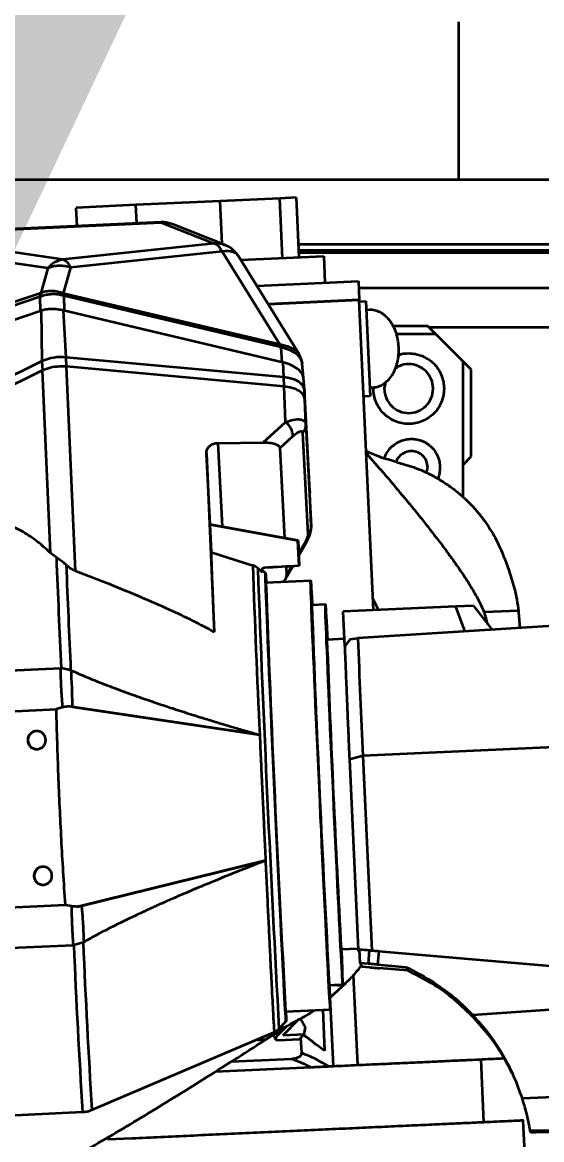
# Model space of a CAD drawing. Header units: millimetres. Extents: x 0 to 420, y 0 to 297.
# Drawn here: x 284.01 to 285.922, y 161.928 to 166.04 of the extents above; entities that cross this region are included whole.
import ezdxf

# ---------------------------------------------------------------- set-up
doc = ezdxf.new("R2010")
doc.units = ezdxf.units.MM
doc.layers.add('尺寸线层', color=150, linetype='Continuous')
doc.styles.add('SLDTEXTSTYLE2', font='TXT', dxfattribs={"width": 0.7})
doc.dimstyles.new('SLDDIMSTYLE0', dxfattribs={"dimtxt": 3.5, "dimasz": 3.302, "dimexe": 0, "dimexo": 0.0625, "dimgap": 0.875, "dimtad": 1, "dimdec": 1, "dimlfac": 100, "dimrnd": 1e-09, "dimzin": 12, "dimdsep": 46, "dimtxsty": 'SLDTEXTSTYLE2', "dimsah": 1, "dimcen": 0.09, "dimadec": 0, "dimazin": 3, "dimtfac": 1, "dimtdec": 3, "dimtofl": 0, "dimtmove": 0, "dimatfit": 3, "dimfxl": 0, "dimfrac": 2, "dimtolj": 1, "dimtzin": 12, "dimarcsym": 0})
doc.dimstyles.new('SLDDIMSTYLE2', dxfattribs={"dimtxt": 0.18, "dimasz": 3.302, "dimexe": 0, "dimexo": 0.0625, "dimgap": 0, "dimtad": 0, "dimtih": 1, "dimtoh": 1, "dimdec": 0, "dimrnd": 1e-09, "dimzin": 0, "dimdsep": 46, "dimtxsty": 'Standard', "dimsah": 1, "dimcen": 0.09, "dimadec": 0, "dimazin": 0, "dimtfac": 3.302, "dimtdec": 0, "dimtofl": 0, "dimtmove": 0, "dimatfit": 3, "dimfxl": 0, "dimfrac": 2, "dimtolj": 1, "dimtzin": 0, "dimarcsym": 0})

# ---------------------------------------------------------------- blocks, each defined once
blk = doc.blocks.new('_D_6')
at = {"layer": '尺寸线层'}
for p, q in [((91.2154, 164.9172), (91.2154, 234.1922)), ((321.3154, 165.1871), (321.3154, 234.1922)), ((321.3154, 233.1922), (91.2154, 233.1922))]:
    blk.add_line(p, q, dxfattribs=at)
for points in [[(91.2154, 233.1922), (94.5174, 232.6842), (94.5174, 233.7002)], [(321.3154, 233.1922), (318.0134, 233.7002), (318.0134, 232.6842)]]:
    blk.add_solid(points, dxfattribs=at)
at = {"layer": '尺寸线层', "insert": (205.1726, 237.704), "char_height": 3.5, "attachment_point": 1, "style": 'SLDTEXTSTYLE2'}
blk.add_mtext('23010', dxfattribs=at)
blk = doc.blocks.new('_D_7')
at = {"layer": '尺寸线层'}
for p, q in [((70.597, 160.4022), (70.597, 246.1922)), ((332.8156, 175.1167), (332.8156, 246.1922)), ((332.8156, 245.1922), (70.597, 245.1922))]:
    blk.add_line(p, q, dxfattribs=at)
for points in [[(70.597, 245.1922), (73.899, 244.6842), (73.899, 245.7002)], [(332.8156, 245.1922), (329.5136, 245.7002), (329.5136, 244.6842)]]:
    blk.add_solid(points, dxfattribs=at)
at = {"layer": '尺寸线层', "insert": (202.8758, 249.704), "char_height": 3.5, "attachment_point": 1, "style": 'SLDTEXTSTYLE2'}
blk.add_mtext('26221.85', dxfattribs=at)

msp = doc.modelspace()

# ---------------------------------------------------------------- linework, layer by layer
at = {"color": 7, "linetype": 'Continuous', "lineweight": 35}
for p, q in [((285.6154, 166.0422), (285.6154, 165.4622)), ((281.3154, 165.4622), (286.3154, 165.4622)), ((284.738, 165.3825), (284.4277, 165.3683)), ((284.9575, 165.3926), (284.738, 165.3825)), ((284.7453, 165.2246), (284.738, 165.3825)), ((285.0175, 165.3954), (284.9575, 165.3926)), ((284.9676, 165.1728), (284.9575, 165.3926)), ((285.0175, 165.3954), (285.0276, 165.1756)), ((284.4277, 165.3683), (284.2082, 165.3582)), ((284.2114, 165.2904), (284.2082, 165.3582)), ((284.4308, 165.3005), (284.4277, 165.3683)), ((284.5207, 165.3046), (283.6394, 165.2641)), ((283.6394, 165.263), (284.5207, 165.3035)), ((284.519, 165.3042), (284.5192, 165.3041)), ((284.5192, 165.3041), (284.5207, 165.3035)), ((284.5207, 165.3035), (284.7158, 165.226)), ((284.5621, 165.2973), (284.558, 165.2988)), ((284.7573, 165.2198), (284.5621, 165.2973)), ((284.1039, 165.1354), (283.5761, 165.213)), ((284.1588, 165.1672), (283.6363, 165.244)), ((284.7158, 165.226), (284.1588, 165.1672)), ((286.3154, 165.2222), (285.0255, 165.2222)), ((284.7455, 165.1964), (284.1884, 165.1376)), ((284.9573, 164.8541), (284.7455, 165.1964)), ((285.0284, 164.8192), (284.8055, 165.1795)), ((284.814, 165.1658), (285.1192, 165.1798)), ((285.0264, 165.2022), (286.3154, 165.2022)), ((286.3154, 165.1922), (285.0268, 165.1922)), ((285.1192, 165.1798), (285.1237, 165.0819)), ((284.1039, 165.1354), (284.0776, 165.0438)), ((284.1612, 165.0429), (284.1884, 165.1376)), ((284.873, 165.0704), (285.2468, 165.0876)), ((285.2468, 165.0876), (285.2499, 165.0186)), ((284.0772, 165.0437), (283.5724, 164.8738)), ((284.0776, 165.0438), (284.0772, 165.0437)), ((284.1612, 165.0429), (284.1645, 165.0417)), ((284.9573, 164.8541), (284.1645, 165.0417)), ((286.2654, 165.0622), (285.2479, 165.0622)), ((284.0737, 165.0297), (283.5689, 164.8599)), ((284.0737, 165.0297), (284.0744, 165.03)), ((284.0737, 165.0297), (284.0755, 164.9778)), ((284.1636, 165.0339), (284.1568, 165.0354)), ((284.9563, 164.8463), (284.1636, 165.0339)), ((284.1654, 164.979), (284.1636, 165.0339)), ((285.2499, 165.0186), (284.9146, 165.0032)), ((285.25, 165.0176), (284.9152, 165.0023)), ((285.249, 165.0176), (285.2499, 165.0186)), ((285.3024, 163.8769), (285.25, 165.0176)), ((285.2502, 165.0126), (285.2741, 165.0137)), ((285.2741, 165.0137), (285.2901, 164.6641)), ((284.0784, 164.9788), (283.5652, 164.8061)), ((284.0784, 164.9788), (284.0816, 164.7929)), ((284.1711, 164.8074), (284.1617, 164.9798)), ((284.9686, 164.7889), (284.1617, 164.9798)), ((285.2882, 164.9822), (285.2755, 164.9816)), ((285.5024, 164.9222), (285.3752, 164.9222)), ((285.5324, 164.8922), (285.5024, 164.9222)), ((286.3154, 164.9172), (285.5074, 164.9172)), ((285.5324, 164.8922), (285.3871, 164.8922)), ((285.6324, 164.7922), (285.5324, 164.8922)), ((284.9563, 164.8463), (284.9623, 164.8439)), ((284.9673, 164.8523), (284.9573, 164.8541)), ((284.9669, 164.7893), (284.9623, 164.8439)), ((284.1723, 164.7724), (284.1711, 164.8074)), ((284.9716, 164.7342), (284.1711, 164.8074)), ((285.0384, 164.7947), (285.0278, 164.8201)), ((285.0398, 164.7862), (285.0384, 164.7947)), ((284.0816, 164.7929), (283.5696, 164.5425)), ((284.0831, 164.7587), (283.5711, 164.5083)), ((284.0816, 164.7929), (284.084, 164.7582)), ((284.0831, 164.7587), (284.1123, 164.0881)), ((284.1726, 164.7731), (284.1466, 164.7737)), ((284.2054, 164.0208), (284.1726, 164.7731)), ((284.9731, 164.7), (284.1726, 164.7731)), ((284.9686, 164.7889), (284.9716, 164.7342)), ((285.0389, 164.791), (285.0397, 164.7864)), ((285.0397, 164.7864), (285.0399, 164.7848)), ((285.0444, 164.7322), (285.04, 164.7848)), ((285.6324, 164.4122), (285.6324, 164.7922)), ((285.6624, 164.7622), (285.6324, 164.7922)), ((285.6624, 164.4422), (285.6624, 164.7622)), ((284.9716, 164.7342), (284.9727, 164.7)), ((285.0482, 164.6888), (285.0444, 164.7335)), ((285.347, 164.7157), (285.3424, 164.6922)), ((284.9788, 164.569), (284.9731, 164.7)), ((285.0679, 164.3142), (285.0482, 164.6879)), ((285.0482, 164.6879), (285.0483, 164.6574)), ((285.2886, 164.6962), (285.3014, 164.6968)), ((285.0539, 164.5586), (285.0497, 164.6537)), ((285.0693, 164.28), (285.0497, 164.6537)), ((285.2901, 164.6641), (285.2663, 164.663)), ((284.8964, 164.4941), (284.9788, 164.569)), ((285.0539, 164.5586), (285.0735, 164.1849)), ((284.958, 164.4734), (285.0058, 164.5169)), ((285.0622, 164.1559), (285.0426, 164.5296)), ((284.7296, 164.4919), (284.8964, 164.4941)), ((284.7296, 164.4919), (284.7458, 164.1845)), ((284.958, 164.4734), (284.9753, 164.1424)), ((284.6873, 164.4534), (284.716, 163.7963)), ((284.701, 164.1927), (284.6873, 164.4534)), ((285.6324, 164.4122), (285.6624, 164.4422)), ((285.3883, 164.422), (285.4463, 164.4046)), ((285.4984, 164.3825), (285.5024, 164.4022)), ((285.6324, 164.2933), (285.6324, 164.4122)), ((285.0679, 164.3129), (285.0679, 164.3142)), ((285.0679, 164.3142), (285.0679, 164.3081)), ((285.0679, 164.3075), (285.0679, 164.3129)), ((285.0735, 164.1849), (285.0693, 164.28)), ((284.6999, 164.1926), (284.7009, 164.1927)), ((284.6999, 164.1926), (284.7047, 164.0897)), ((285.0241, 164.1333), (284.6999, 164.1926)), ((284.7009, 164.1927), (285.0249, 164.1334)), ((285.0735, 164.1849), (285.0721, 164.179)), ((285.0241, 164.1333), (285.0249, 164.1334)), ((285.0284, 164.0399), (285.0241, 164.1333)), ((285.0249, 164.1334), (285.0292, 164.0399)), ((285.0271, 164.0839), (285.052, 164.1277)), ((285.0274, 164.0779), (285.0568, 164.1297)), ((284.1349, 164.0701), (284.1123, 164.0881)), ((284.7047, 164.0897), (284.8579, 164.0417)), ((284.1709, 164.0436), (284.1787, 164.0369)), ((284.8941, 164.015), (284.8763, 164.0312)), ((284.9049, 164.0127), (284.8942, 164.0225)), ((284.9785, 163.9916), (285.0051, 164.0385)), ((284.9809, 164.0372), (284.9825, 164.0052)), ((284.9825, 164.0052), (285.0013, 164.0383)), ((285.0713, 163.9853), (284.9065, 163.9778)), ((284.9825, 164.0052), (284.9785, 163.9915)), ((285.1254, 163.8977), (285.0755, 163.8954)), ((285.6052, 163.8906), (285.1912, 163.8719)), ((285.3215, 163.8778), (285.3004, 163.9202)), ((285.6712, 163.8928), (285.6052, 163.8906)), ((285.6398, 163.797), (285.6052, 163.8906)), ((285.6712, 163.8928), (285.7398, 163.8044)), ((285.1968, 163.7438), (285.1912, 163.8719)), ((285.8365, 163.8747), (285.71, 163.8689)), ((285.8356, 163.8826), (285.8365, 163.8747)), ((285.8365, 163.8747), (285.8371, 163.8678)), ((285.8371, 163.8678), (285.8418, 163.8108)), ((286.0938, 163.8267), (285.2452, 163.7732)), ((285.1956, 163.7708), (285.1314, 163.7679)), ((285.2163, 163.7705), (285.1968, 163.7438)), ((285.2163, 163.7705), (285.2452, 163.7732)), ((283.5209, 163.6346), (284.1497, 163.6635)), ((284.1522, 163.6634), (284.1497, 163.6635)), ((284.1875, 163.6561), (284.1522, 163.6634)), ((284.1875, 163.6561), (284.1895, 163.6553)), ((284.1569, 163.5184), (284.1339, 163.5122)), ((284.8837, 163.4176), (284.1934, 163.5212)), ((284.1937, 163.5211), (284.1934, 163.5212)), ((284.1937, 163.5211), (284.8837, 163.4177)), ((283.5371, 163.4848), (284.1339, 163.5122)), ((286.1124, 163.3792), (285.2633, 163.3402)), ((285.2633, 163.3402), (285.214, 163.3274)), ((285.214, 163.3274), (285.2461, 162.6282)), ((285.2633, 163.3402), (285.2961, 162.6243)), ((284.905, 162.9551), (284.2273, 162.7888)), ((284.2273, 162.7888), (284.905, 162.9551)), ((283.5701, 162.7648), (284.167, 162.7922)), ((284.167, 162.7922), (284.1905, 162.7882)), ((284.21, 162.7846), (284.227, 162.7887)), ((284.2335, 162.6538), (284.2355, 162.6548)), ((284.1966, 162.643), (283.5678, 162.6142)), ((284.1966, 162.643), (284.199, 162.6434)), ((284.2335, 162.6538), (284.199, 162.6434)), ((285.1837, 162.6291), (285.2459, 162.6319)), ((285.2461, 162.6282), (285.2516, 162.6167)), ((285.2961, 162.6243), (285.2461, 162.6282)), ((285.2511, 162.6278), (285.2865, 162.625)), ((285.2534, 162.5774), (285.2511, 162.6278)), ((285.2865, 162.625), (285.2834, 162.5751)), ((285.2961, 162.6243), (285.322, 162.6221)), ((285.322, 162.6221), (285.3177, 162.5722)), ((285.322, 162.6221), (286.1282, 162.5524)), ((285.2534, 162.5774), (285.2594, 162.5651)), ((285.2834, 162.5751), (285.2534, 162.5774)), ((285.2281, 162.5329), (285.2433, 162.2014)), ((285.2594, 162.5651), (285.2896, 162.5623)), ((285.3177, 162.5722), (285.4226, 162.5632)), ((285.4289, 162.5501), (285.324, 162.5592)), ((285.4289, 162.5501), (285.4226, 162.5632)), ((285.1397, 162.4969), (285.1897, 162.4992)), ((285.1428, 162.4513), (285.202, 162.5055)), ((285.1551, 162.1973), (285.1434, 162.4518)), ((285.6674, 162.3875), (286.1167, 162.4188)), ((285.0281, 162.3707), (284.9702, 162.3125)), ((284.979, 162.3994), (285.1438, 162.407)), ((285.0333, 162.3735), (285.0527, 162.3408)), ((285.1157, 162.4057), (285.1226, 162.2543)), ((284.9164, 162.3028), (284.9811, 162.3443)), ((284.9836, 162.3458), (284.9496, 162.3115)), ((284.9546, 162.336), (284.9806, 162.3645)), ((284.9614, 162.3369), (284.9549, 162.3368)), ((284.9614, 162.3369), (284.9795, 162.3444)), ((285.0476, 162.316), (285.0527, 162.3408)), ((284.2658, 162.0376), (284.9375, 162.3237)), ((284.916, 162.3035), (284.9076, 162.2983)), ((284.9326, 162.3132), (284.9427, 162.2961)), ((284.9496, 162.3115), (284.9442, 162.3206)), ((285.0285, 162.2968), (284.9511, 162.2932)), ((284.9702, 162.3124), (285.0476, 162.316)), ((285.0476, 162.316), (285.0285, 162.2968)), ((285.0344, 162.3027), (285.037, 162.2471)), ((284.779, 162.2151), (285.0024, 162.2253)), ((285.7093, 161.9915), (285.6987, 162.2223)), ((285.0733, 162.1936), (284.7193, 162.1773)), ((285.1551, 162.1973), (285.1386, 162.1966)), ((286.409, 162.1049), (285.8496, 162.0792)), ((283.6498, 162.003), (284.2312, 162.0297)), ((285.8608, 161.8533), (285.8542, 161.9982)), ((285.8755, 161.9769), (285.8784, 161.9615)), ((285.8784, 161.9615), (285.8818, 161.9546)), ((284.4139, 161.932), (284.3236, 161.9279))]:
    msp.add_line(p, q, dxfattribs=at)
at = {"color": 7, "linetype": 'Continuous', "lineweight": 35, "flags": 128}
for points in [[(285.0482, 164.6879), (285.0465, 164.6963), (285.0421, 164.7042), (285.0352, 164.7116), (285.026, 164.7183), (285.0147, 164.724), (285.0016, 164.7287), (284.9871, 164.7321), (284.9716, 164.7342)], [(284.8942, 164.0225), (284.8942, 164.0225), (284.8941, 164.022), (284.8941, 164.0206), (284.8941, 164.0182), (284.8941, 164.015)], [(284.9395, 163.1885), (284.9371, 163.2424), (284.9346, 163.296), (284.9322, 163.3492), (284.9298, 163.4018), (284.9275, 163.4534), (284.9253, 163.5039), (284.9231, 163.553), (284.921, 163.6005), (284.919, 163.6463), (284.9171, 163.6902), (284.9154, 163.7319), (284.9137, 163.7713), (284.9122, 163.8081), (284.9108, 163.8423), (284.9095, 163.8738), (284.9084, 163.9023), (284.9074, 163.9277), (284.9065, 163.9499), (284.9059, 163.969), (284.9053, 163.9846), (284.905, 163.9969), (284.9048, 164.0057), (284.9048, 164.011), (284.9049, 164.0127), (284.9052, 164.011), (284.9056, 164.0057), (284.9062, 163.9969), (284.907, 163.9847), (284.9074, 163.9778)], [(285.1438, 162.407), (285.1436, 162.4088), (285.1431, 162.414), (285.1425, 162.4228), (285.1417, 162.435), (285.1408, 162.4506), (285.1398, 162.4696), (285.1385, 162.4918), (285.1372, 162.5171), (285.1357, 162.5455), (285.1341, 162.5768), (285.1324, 162.6108), (285.1306, 162.6475), (285.1286, 162.6866), (285.1266, 162.7279), (285.1245, 162.7714), (285.1223, 162.8168), (285.12, 162.8639), (285.1177, 162.9124), (285.1154, 162.9622), (285.113, 163.0131), (285.1106, 163.0648), (285.1081, 163.117), (285.1057, 163.1697), (285.1033, 163.2224), (285.1009, 163.275), (285.0985, 163.3273), (285.0962, 163.379), (285.0939, 163.4299), (285.0917, 163.4797), (285.0895, 163.5282), (285.0874, 163.5753), (285.0855, 163.6207), (285.0836, 163.6642), (285.0818, 163.7056), (285.0802, 163.7447), (285.0786, 163.7814), (285.0772, 163.8154), (285.0759, 163.8467), (285.0748, 163.8751), (285.0738, 163.9005), (285.073, 163.9227), (285.0723, 163.9416), (285.0718, 163.9573), (285.0714, 163.9695), (285.0712, 163.9783), (285.0712, 163.9836), (285.0713, 163.9853), (285.0716, 163.9836), (285.0721, 163.9783), (285.0727, 163.9696), (285.0734, 163.9573), (285.0743, 163.9417), (285.0754, 163.9228), (285.0766, 163.9006), (285.0769, 163.8955)], [(285.1897, 162.4992), (285.1894, 162.501), (285.1889, 162.5063), (285.1883, 162.5152), (285.1876, 162.5275), (285.1867, 162.5433), (285.1856, 162.5624), (285.1844, 162.5847), (285.1831, 162.6102), (285.1816, 162.6386), (285.18, 162.6699), (285.1783, 162.7039), (285.1765, 162.7405), (285.1746, 162.7793), (285.1726, 162.8203), (285.1705, 162.8632), (285.1684, 162.9079), (285.1662, 162.954), (285.164, 163.0014), (285.1617, 163.0497), (285.1594, 163.0988), (285.1571, 163.1485), (285.1548, 163.1984), (285.1525, 163.2482), (285.1502, 163.2979), (285.148, 163.347), (285.1458, 163.3954), (285.1437, 163.4427), (285.1417, 163.4888), (285.1397, 163.5335), (285.1379, 163.5764), (285.1361, 163.6174), (285.1344, 163.6563), (285.1329, 163.6928), (285.1315, 163.7269), (285.1302, 163.7582), (285.129, 163.7867), (285.128, 163.8121), (285.1272, 163.8345), (285.1265, 163.8536), (285.1259, 163.8694), (285.1256, 163.8817), (285.1253, 163.8906), (285.1253, 163.8959), (285.1254, 163.8977), (285.1257, 163.896), (285.1261, 163.8906), (285.1267, 163.8818), (285.1275, 163.8694), (285.1284, 163.8537), (285.1294, 163.8346), (285.1306, 163.8123), (285.132, 163.7868), (285.133, 163.7679)], [(284.9799, 162.3995), (284.9802, 162.3926), (284.9805, 162.3803), (284.9807, 162.3715), (284.9807, 162.3663), (284.9806, 162.3645), (284.9803, 162.3662), (284.9799, 162.3715), (284.9793, 162.3803), (284.9785, 162.3925), (284.9776, 162.4082), (284.9765, 162.4272), (284.9753, 162.4494), (284.9739, 162.4748), (284.9724, 162.5033), (284.9708, 162.5347), (284.9691, 162.5689), (284.9672, 162.6058), (284.9653, 162.6451), (284.9632, 162.6868), (284.9611, 162.7306), (284.9589, 162.7764), (284.9566, 162.824), (284.9543, 162.8731), (284.9519, 162.9236), (284.9494, 162.9752), (284.947, 163.0277), (284.9445, 163.0809), (284.942, 163.1346), (284.9395, 163.1885)]]:
    msp.add_lwpolyline(points, dxfattribs=at)
at = {"color": 7, "linetype": 'Continuous', "lineweight": 35}
for centre, radius, start, end in [((284.5281, 165.2112), 0.0926, 71.1648, 94.6045), ((284.119, 165.0259), 0.0454, 156.9325, 175.1216), ((284.1192, 165.0271), 0.0448, 158.1648, 176.2746), ((284.3523, 164.9285), 0.2227, 149.0836, 151.3225), ((283.9911, 165.0595), 0.1744, 351.5645, 354.1626), ((284.7839, 164.8718), 0.1744, 351.5645, 354.1626), ((285.2377, 164.6828), 0.3191, 147.9136, 149.6804), ((284.1532, 164.6333), 0.175, 84.1297, 114.1688), ((285.0161, 164.7899), 0.0228, 2.6724, 36.4337), ((284.9378, 164.5147), 0.0681, 1.8857, 52.951), ((285.0142, 164.5574), 0.0397, 315.6364, 1.709), ((285.0338, 164.1837), 0.0397, 315.6364, 1.709), ((285.0527, 164.1328), 0.00509, 261.31, 323.4234), ((405.3243, 169.0235), 121.2906, 182.340579, 182.532878), ((411.5338, 169.2868), 127.4707, 182.357393, 182.53172), ((335.683, 165.8353), 50.8567, 182.02104, 182.72472), ((378.1819, 167.4938), 93.3698, 182.125277, 183.166665), ((364.9702, 166.8653), 80.1158, 182.06553, 183.195504), ((356.966, 166.4976), 71.9376, 182.072983, 183.188052), ((343.6708, 165.8868), 58.5778, 182.072983, 183.188052), ((346.5004, 166.1205), 61.3003, 182.194429, 182.59956), ((284.0632, 163.3985), 0.0332, 92.6308, 272.6302), ((284.0862, 162.899), 0.0332, 92.6308, 272.6302), ((313.6089, 163.8752), 29.4356, 182.39849, 183.59455), ((313.8072, 163.892), 29.5996, 182.39746, 183.59186), ((281.1933, 162.4296), 3.997, 0.9975, 2.8612), ((282.6685, 162.3778), 2.4755, 0.6761, 2.7595)]:
    msp.add_arc(centre, radius, start, end, dxfattribs=at)
for centre, major_axis, ratio, start_param, end_param in [((286.2094, 163.2468), (9.7349, 0.4473), 0.087459, 1.688396, 1.701654), ((286.2094, 163.2468), (9.7282, 0.4469), 0.087519, 1.688396, 1.701654), ((285.1273, 163.7658), (0.5994, 0.0275), 0.610353, 0.090975, 0.209613)]:
    msp.add_ellipse(centre, major_axis=major_axis, ratio=ratio, start_param=start_param, end_param=end_param, dxfattribs=at)
for points, knots in [([(284.5488, 165.301), (284.5458, 165.3019), (284.5359, 165.3048), (284.5259, 165.3046), (284.519, 165.3045)], [0, 0, 0, 0, 0.306609, 1, 1, 1, 1]), ([(284.7575, 165.2185), (284.7535, 165.2204), (284.7406, 165.2267), (284.726, 165.2263), (284.7158, 165.226)], [0, 0, 0, 0, 0.303824, 1, 1, 1, 1]), ([(284.8052, 165.1793), (284.8032, 165.1826), (284.798, 165.1909), (284.7869, 165.2021), (284.7731, 165.2126), (284.7628, 165.2173), (284.7579, 165.2194)], [0, 0, 0, 0, 0.182173, 0.463941, 0.74571, 1, 1, 1, 1]), ([(284.8049, 165.1792), (284.8046, 165.1801), (284.8024, 165.1864), (284.7907, 165.1934), (284.771, 165.1992), (284.754, 165.1973), (284.7455, 165.1964)], [0, 0, 0, 0, 0.051664, 0.367776, 0.683888, 1, 1, 1, 1]), ([(284.1612, 165.0429), (284.154, 165.0453), (284.1396, 165.05), (284.1174, 165.0517), (284.096, 165.05), (284.0837, 165.0459), (284.0776, 165.0438)], [0, 0, 0, 0, 0.24943, 0.499622, 0.749242, 1, 1, 1, 1]), ([(284.1568, 165.0354), (284.1503, 165.0368), (284.1357, 165.0398), (284.114, 165.0397), (284.0925, 165.0366), (284.0806, 165.0323), (284.0744, 165.03)], [0, 0, 0, 0, 0.226555, 0.49968, 0.737918, 1, 1, 1, 1]), ([(284.1617, 164.9798), (284.1545, 164.9813), (284.1397, 164.9842), (284.1168, 164.9853), (284.0956, 164.9837), (284.0839, 164.9804), (284.0784, 164.9788)], [0, 0, 0, 0, 0.246726, 0.500744, 0.770405, 1, 1, 1, 1]), ([(285.0389, 164.791), (285.0365, 164.7971), (285.0316, 164.8093), (285.014, 164.824), (284.9906, 164.8353), (284.9717, 164.8411), (284.9623, 164.8439)], [0, 0, 0, 0, 0.2507277, 0.500168, 0.7501225, 1, 1, 1, 1]), ([(285.0281, 164.819), (285.0278, 164.8196), (285.0253, 164.8261), (285.0136, 164.8352), (284.9937, 164.8453), (284.9761, 164.85), (284.9673, 164.8523)], [0, 0, 0, 0, 0.03635, 0.356978, 0.678561, 1, 1, 1, 1]), ([(285.395, 164.8161), (285.399, 164.8175), (285.411, 164.8215), (285.4238, 164.822), (285.4324, 164.8222)], [0, 0, 0, 0, 0.329, 1, 1, 1, 1]), ([(285.0445, 164.7326), (285.0432, 164.7381), (285.0406, 164.7493), (285.0237, 164.7659), (284.999, 164.7801), (284.9786, 164.786), (284.9686, 164.7889)], [0, 0, 0, 0, 0.241701, 0.497851, 0.755267, 1, 1, 1, 1]), ([(285.5224, 164.6922), (285.521, 164.704), (285.5183, 164.7276), (285.4975, 164.7575), (285.4677, 164.7777), (285.4326, 164.7842), (285.402, 164.7798), (285.3876, 164.7689), (285.3827, 164.7652)], [0, 0, 0, 0, 0.181159, 0.362319, 0.543478, 0.724637, 0.905797, 1, 1, 1, 1]), ([(285.4324, 164.5622), (285.4239, 164.5627), (285.4068, 164.5637), (285.3823, 164.5714), (285.3597, 164.5834), (285.3398, 164.5997), (285.3236, 164.6195), (285.3114, 164.6422), (285.3043, 164.6667), (285.3015, 164.6854), (285.3027, 164.6955), (285.3028, 164.6971)], [0, 0, 0, 0, 0.122101, 0.244203, 0.366304, 0.488405, 0.610507, 0.732608, 0.854709, 0.976811, 1, 1, 1, 1]), ([(284.9788, 164.569), (284.9886, 164.5724), (285.0084, 164.5792), (285.0328, 164.5803), (285.05, 164.5739), (285.0526, 164.5635), (285.0539, 164.5586)], [0, 0, 0, 0, 0.257805, 0.519702, 0.769963, 1, 1, 1, 1]), ([(285.0058, 164.5169), (285.0106, 164.521), (285.0198, 164.5289), (285.0318, 164.5356), (285.039, 164.5362), (285.042, 164.5334), (285.0424, 164.5309), (285.0426, 164.5296)], [0, 0, 0, 0, 0.285901, 0.558788, 0.796457, 0.899803, 1, 1, 1, 1]), ([(285.3433, 164.4355), (285.3439, 164.4378), (285.3464, 164.4468), (285.3547, 164.4609), (285.3676, 164.477), (285.3837, 164.4901), (285.4019, 164.4998), (285.4217, 164.5061), (285.4355, 164.5068), (285.4424, 164.5072)], [0, 0, 0, 0, 0.055363, 0.212803, 0.370242, 0.527682, 0.685121, 0.842561, 1, 1, 1, 1]), ([(285.4424, 164.5072), (285.4492, 164.5068), (285.463, 164.5061), (285.4828, 164.4998), (285.5011, 164.4901), (285.5171, 164.477), (285.5302, 164.461), (285.54, 164.4427), (285.546, 164.4229), (285.5481, 164.4022), (285.5458, 164.3817), (285.5425, 164.3678), (285.539, 164.3614), (285.5389, 164.3611)], [0, 0, 0, 0, 0.099473, 0.198945, 0.298418, 0.39789, 0.497363, 0.596835, 0.696308, 0.79578, 0.895253, 0.994726, 1, 1, 1, 1]), ([(284.6873, 164.4534), (284.6877, 164.4584), (284.6885, 164.4686), (284.698, 164.4814), (284.7122, 164.4901), (284.7239, 164.4913), (284.7296, 164.4919)], [0, 0, 0, 0, 0.238023, 0.494658, 0.754556, 1, 1, 1, 1]), ([(284.8964, 164.4941), (284.9043, 164.4939), (284.9201, 164.4936), (284.9401, 164.4894), (284.9521, 164.4835), (284.9571, 164.4778), (284.9577, 164.4748), (284.958, 164.4734)], [0, 0, 0, 0, 0.281086, 0.558472, 0.801043, 0.904342, 1, 1, 1, 1]), ([(285.3883, 164.422), (285.3671, 164.4277), (285.3284, 164.438), (285.292, 164.4545), (285.2755, 164.462)], [0, 0, 0, 0, 0.546586, 1, 1, 1, 1]), ([(285.2759, 164.4538), (285.2969, 164.4302), (285.3426, 164.3788), (285.41, 164.2987), (285.4786, 164.215), (285.5348, 164.1433), (285.579, 164.0842), (285.6131, 164.0365), (285.6443, 163.9902), (285.6713, 163.9465), (285.6941, 163.9056), (285.7047, 163.8811), (285.71, 163.8689)], [0, 0, 0, 0, 0.109932, 0.23994, 0.37397, 0.507962, 0.589804, 0.671637, 0.755364, 0.839074, 0.919171, 1, 1, 1, 1]), ([(285.5024, 164.4022), (285.5015, 164.4101), (285.4997, 164.4258), (285.4858, 164.4458), (285.4659, 164.4591), (285.4424, 164.4638), (285.4187, 164.4592), (285.3994, 164.4456), (285.3881, 164.432), (285.3866, 164.4234), (285.3864, 164.4226)], [0, 0, 0, 0, 0.140544, 0.281087, 0.421631, 0.562175, 0.702718, 0.843262, 0.983806, 1, 1, 1, 1]), ([(285.4463, 164.4046), (285.4597, 164.3995), (285.4866, 164.3891), (285.5254, 164.3697), (285.5628, 164.3475), (285.598, 164.3227), (285.6304, 164.2958), (285.6604, 164.2671), (285.6879, 164.2365), (285.7196, 164.1955), (285.7526, 164.1432), (285.7702, 164.1023), (285.7792, 164.0817)], [0, 0, 0, 0, 0.083704, 0.167406, 0.253529, 0.339651, 0.42337, 0.507089, 0.593267, 0.679448, 0.837971, 1, 1, 1, 1]), ([(284.1123, 164.0881), (284.097, 164.1022), (284.0658, 164.1309), (284.0123, 164.166), (283.9529, 164.1961), (283.8927, 164.2182), (283.8325, 164.2341), (283.7741, 164.2448), (283.7128, 164.2515), (283.65, 164.2544), (283.607, 164.253), (283.5856, 164.2523)], [0, 0, 0, 0, 0.110677, 0.226684, 0.345972, 0.471688, 0.572645, 0.678268, 0.784707, 0.892702, 1, 1, 1, 1]), ([(285.0568, 164.1297), (285.0617, 164.1388), (285.0703, 164.1552), (285.0724, 164.1725), (285.0733, 164.1801)], [0, 0, 0, 0, 0.558333, 1, 1, 1, 1]), ([(285.052, 164.1277), (285.0549, 164.1334), (285.0592, 164.1416), (285.062, 164.1509), (285.0621, 164.1543), (285.0622, 164.1559)], [0, 0, 0, 0, 0.5276834, 0.7698553, 1, 1, 1, 1]), ([(285.7792, 164.0817), (285.7862, 164.0633), (285.8001, 164.0267), (285.8164, 163.975), (285.8291, 163.9262), (285.8334, 163.8971), (285.8356, 163.8826)], [0, 0, 0, 0, 0.245718, 0.491412, 0.745717, 1, 1, 1, 1]), ([(284.2054, 164.0208), (284.2009, 164.0229), (284.1911, 164.0273), (284.1831, 164.0335), (284.1787, 164.0369)], [0, 0, 0, 0, 0.453972, 1, 1, 1, 1]), ([(284.716, 163.7963), (284.6908, 163.8099), (284.6367, 163.839), (284.5473, 163.8808), (284.4451, 163.9254), (284.3297, 163.9727), (284.2482, 164.0043), (284.2054, 164.0208)], [0, 0, 0, 0, 0.153834, 0.330293, 0.529919, 0.753073, 1, 1, 1, 1]), ([(284.8763, 164.0312), (284.8718, 164.0346), (284.8661, 164.0389), (284.8594, 164.0412), (284.8579, 164.0417)], [0, 0, 0, 0, 0.776671, 1, 1, 1, 1]), ([(284.8941, 164.015), (284.8934, 164.0158), (284.8919, 164.0175), (284.8908, 164.0207), (284.8908, 164.0242), (284.892, 164.0274), (284.8941, 164.0302), (284.8971, 164.0321), (284.8993, 164.0324), (284.9004, 164.0326)], [0, 0, 0, 0, 0.141382, 0.28272, 0.4252, 0.56941, 0.71479, 0.860264, 1, 1, 1, 1]), ([(284.9012, 164.0326), (284.9001, 164.0324), (284.8979, 164.0321), (284.895, 164.0302), (284.8929, 164.0275), (284.8918, 164.0249), (284.8919, 164.0234), (284.8919, 164.0231)], [0, 0, 0, 0, 0.23058, 0.461078, 0.693547, 0.927722, 1, 1, 1, 1]), ([(284.8942, 164.0225), (284.8934, 164.0233), (284.8925, 164.0241), (284.8923, 164.0233), (284.8923, 164.0233)], [0, 0, 0, 0, 0.995712, 1, 1, 1, 1]), ([(284.9785, 163.9915), (284.9767, 163.9886), (284.9746, 163.9849), (284.9713, 163.9814), (284.9706, 163.9807)], [0, 0, 0, 0, 0.80106, 1, 1, 1, 1]), ([(284.1497, 163.6635), (284.1499, 163.6558), (284.1502, 163.6405), (284.1509, 163.619), (284.1517, 163.5986), (284.1528, 163.5776), (284.1541, 163.5564), (284.156, 163.5357), (284.1566, 163.5241), (284.1569, 163.5184)], [0, 0, 0, 0, 0.125082, 0.250213, 0.376984, 0.500216, 0.665783, 0.833825, 1, 1, 1, 1]), ([(284.1937, 163.5211), (284.1937, 163.5227), (284.1938, 163.5254), (284.1939, 163.5306), (284.1939, 163.5386), (284.1938, 163.554), (284.1932, 163.5792), (284.1919, 163.6139), (284.1903, 163.6415), (284.1895, 163.6553)], [0, 0, 0, 0, 0.049121, 0.087699, 0.156639, 0.279981, 0.499793, 0.749934, 1, 1, 1, 1]), ([(284.1895, 163.6553), (284.21, 163.6463), (284.2516, 163.6278), (284.3153, 163.6026), (284.3806, 163.578), (284.4453, 163.555), (284.506, 163.5342), (284.5668, 163.514), (284.625, 163.4953), (284.6817, 163.4775), (284.7342, 163.4615), (284.7854, 163.4462), (284.8358, 163.4314), (284.8682, 163.4221), (284.8837, 163.4177)], [0, 0, 0, 0, 0.090071, 0.183259, 0.277545, 0.373384, 0.462782, 0.539498, 0.635229, 0.713279, 0.783365, 0.861025, 0.933231, 1, 1, 1, 1]), ([(284.1934, 163.5212), (284.1875, 163.5216), (284.1752, 163.5226), (284.1632, 163.5198), (284.1569, 163.5184)], [0, 0, 0, 0, 0.479891, 1, 1, 1, 1]), ([(284.1339, 163.5122), (284.135, 163.4711), (284.1372, 163.3907), (284.1413, 163.2707), (284.1463, 163.152), (284.1522, 163.0334), (284.1591, 162.9135), (284.1643, 162.8332), (284.167, 162.7922)], [0, 0, 0, 0, 0.17105, 0.334697, 0.500009, 0.665308, 0.828953, 1, 1, 1, 1]), ([(284.8837, 163.4177), (284.8852, 163.3852), (284.8876, 163.3311), (284.8911, 163.2534), (284.8947, 163.1754), (284.8978, 163.1083), (284.9014, 163.031), (284.9035, 162.9876), (284.905, 162.9551)], [0, 0, 0, 0, 0.213776, 0.356469, 0.500025, 0.713801, 0.786178, 1, 1, 1, 1]), ([(284.905, 162.9551), (284.8937, 162.9507), (284.8703, 162.9416), (284.8341, 162.9274), (284.7956, 162.912), (284.757, 162.8965), (284.7235, 162.8828), (284.6946, 162.8708), (284.6667, 162.8592), (284.6359, 162.8462), (284.6064, 162.8336), (284.5837, 162.8237), (284.5663, 162.8162), (284.5512, 162.8095), (284.5354, 162.8025), (284.5202, 162.7958), (284.5055, 162.7892), (284.4914, 162.7828), (284.4778, 162.7766), (284.4647, 162.7706), (284.4481, 162.7629), (284.4284, 162.7537), (284.4029, 162.7416), (284.3675, 162.7245), (284.3239, 162.7026), (284.2771, 162.6782), (284.2486, 162.6622), (284.2355, 162.6548)], [0, 0, 0, 0, 0.050054, 0.10354, 0.160465, 0.220838, 0.274754, 0.309492, 0.349225, 0.398755, 0.446713, 0.48049, 0.500063, 0.524358, 0.547857, 0.570559, 0.592463, 0.613569, 0.633876, 0.653384, 0.672091, 0.708691, 0.741769, 0.786591, 0.868357, 0.939494, 1, 1, 1, 1]), ([(284.905, 162.9551), (284.9065, 162.9223), (284.9096, 162.8567), (284.9141, 162.7638), (284.9183, 162.6767), (284.9222, 162.597), (284.9258, 162.5257), (284.9289, 162.4638), (284.9317, 162.4123), (284.9339, 162.3718), (284.9356, 162.3432), (284.9368, 162.3262), (284.9371, 162.3249), (284.9372, 162.3243)], [0, 0, 0, 0, 0.09193, 0.18386, 0.27579, 0.36772, 0.459649, 0.551579, 0.643509, 0.735439, 0.827369, 0.919299, 1, 1, 1, 1]), ([(284.1905, 162.7882), (284.1969, 162.7873), (284.2091, 162.7856), (284.2212, 162.7877), (284.227, 162.7887)], [0, 0, 0, 0, 0.520109, 1, 1, 1, 1]), ([(284.1905, 162.7882), (284.1907, 162.7824), (284.1912, 162.7709), (284.1911, 162.7501), (284.1917, 162.73), (284.1925, 162.7117), (284.1933, 162.6957), (284.1942, 162.6789), (284.1953, 162.6614), (284.1962, 162.6492), (284.1966, 162.643)], [0, 0, 0, 0, 0.16619, 0.334253, 0.49984, 0.598156, 0.698742, 0.800116, 0.900075, 1, 1, 1, 1]), ([(284.2273, 162.7888), (284.2275, 162.7873), (284.2278, 162.7845), (284.2284, 162.7794), (284.2292, 162.7714), (284.2305, 162.756), (284.2322, 162.7309), (284.234, 162.6963), (284.235, 162.6686), (284.2355, 162.6548)], [0, 0, 0, 0, 0.049139, 0.08774, 0.156732, 0.280027, 0.499991, 0.749923, 1, 1, 1, 1]), ([(285.2865, 162.625), (285.2917, 162.6246), (285.3021, 162.6238), (285.3153, 162.6226), (285.322, 162.6221)], [0, 0, 0, 0, 0.499411, 1, 1, 1, 1]), ([(285.3177, 162.5722), (285.3113, 162.5728), (285.2984, 162.5739), (285.2884, 162.5747), (285.2834, 162.5751)], [0, 0, 0, 0, 0.50065, 1, 1, 1, 1]), ([(285.2028, 162.5063), (285.2147, 162.5182), (285.2342, 162.5376), (285.2515, 162.5602), (285.2583, 162.569)], [0, 0, 0, 0, 0.608464, 1, 1, 1, 1]), ([(285.2896, 162.5623), (285.2947, 162.5618), (285.3047, 162.5608), (285.3176, 162.5597), (285.324, 162.5592)], [0, 0, 0, 0, 0.49935, 1, 1, 1, 1]), ([(285.4226, 162.5632), (285.4526, 162.5479), (285.5127, 162.5173), (285.5952, 162.4582), (285.6434, 162.4111), (285.6674, 162.3875)], [0, 0, 0, 0, 0.333197, 0.666997, 1, 1, 1, 1]), ([(285.6737, 162.3746), (285.6496, 162.3981), (285.6014, 162.4452), (285.519, 162.5043), (285.4589, 162.5349), (285.4289, 162.5501)], [0, 0, 0, 0, 0.333241, 0.667041, 1, 1, 1, 1]), ([(285.18, 162.496), (285.1757, 162.4957), (285.1688, 162.4952), (285.1608, 162.4971), (285.1578, 162.4978)], [0, 0, 0, 0, 0.628189, 1, 1, 1, 1]), ([(284.9799, 162.3436), (284.9907, 162.3499), (285.0135, 162.3631), (285.0455, 162.3797), (285.0693, 162.3937), (285.0811, 162.4023), (285.0837, 162.4043)], [0, 0, 0, 0, 0.309407, 0.652142, 0.921615, 1, 1, 1, 1]), ([(285.6674, 162.3875), (285.6874, 162.3651), (285.7274, 162.32), (285.7772, 162.2443), (285.8194, 162.1642), (285.8396, 162.1075), (285.8496, 162.0792)], [0, 0, 0, 0, 0.248283, 0.498824, 0.749964, 1, 1, 1, 1]), ([(285.8128, 162.1716), (285.8029, 162.1917), (285.7797, 162.2387), (285.7334, 162.3072), (285.6935, 162.3522), (285.6737, 162.3746)], [0, 0, 0, 0, 0.273055, 0.638173, 1, 1, 1, 1]), ([(284.9374, 162.3238), (284.9376, 162.3239), (284.9418, 162.3251), (284.9483, 162.3295), (284.9531, 162.3348), (284.9552, 162.3371)], [0, 0, 0, 0, 0.030946, 0.590599, 1, 1, 1, 1]), ([(282.4068, 160.655), (282.4427, 160.6643), (282.5141, 160.6827), (282.6157, 160.7226), (282.7101, 160.77), (282.7968, 160.8223), (282.8869, 160.8843), (282.9789, 160.9555), (283.072, 161.034), (283.1572, 161.1095), (283.2354, 161.1803), (283.3074, 161.2454), (283.3725, 161.303), (283.4312, 161.3532), (283.484, 161.3964), (283.5323, 161.4343), (283.5781, 161.4689), (283.6296, 161.5066), (283.6919, 161.5505), (283.7678, 161.6016), (283.8535, 161.6569), (283.9487, 161.7158), (284.0529, 161.7781), (284.1591, 161.84), (284.2654, 161.9016), (284.3699, 161.9627), (284.476, 162.0263), (284.5836, 162.0922), (284.6928, 162.1603), (284.8042, 162.2309), (284.8784, 162.2784), (284.9164, 162.3028)], [0, 0, 0, 0, 0.034674, 0.069013, 0.101876, 0.133426, 0.163744, 0.204177, 0.242225, 0.277785, 0.310754, 0.341062, 0.368674, 0.392251, 0.413542, 0.432777, 0.450005, 0.467609, 0.493017, 0.521939, 0.554332, 0.590151, 0.629355, 0.671921, 0.711101, 0.752819, 0.796973, 0.843676, 0.893055, 0.945172, 1, 1, 1, 1]), ([(284.873, 162.2963), (284.8788, 162.2954), (284.8912, 162.2934), (284.9019, 162.2966), (284.9076, 162.2983)], [0, 0, 0, 0, 0.465573, 1, 1, 1, 1]), ([(285.1226, 162.2543), (285.1088, 162.2649), (285.0837, 162.2841), (285.0571, 162.3044), (285.0451, 162.3135)], [0, 0, 0, 0, 0.551396, 1, 1, 1, 1]), ([(285.037, 162.2471), (285.0369, 162.2452), (285.0367, 162.2413), (285.034, 162.2363), (285.0298, 162.2323), (285.0198, 162.2268), (285.0101, 162.226), (285.0024, 162.2253)], [0, 0, 0, 0, 0.12719, 0.251279, 0.369241, 0.502269, 1, 1, 1, 1]), ([(285.1386, 162.1966), (285.1224, 162.2064), (285.0911, 162.2255), (285.0546, 162.24), (285.037, 162.2471)], [0, 0, 0, 0, 0.514676, 1, 1, 1, 1]), ([(285.0024, 162.2253), (285.0147, 162.2207), (285.0395, 162.2114), (285.0619, 162.1996), (285.0733, 162.1936)], [0, 0, 0, 0, 0.492933, 1, 1, 1, 1]), ([(285.7845, 162.2262), (285.7843, 162.2262), (285.7767, 162.2259), (285.754, 162.2248), (285.7158, 162.2231), (285.6686, 162.2209), (285.614, 162.2184), (285.5522, 162.2156), (285.4837, 162.2124), (285.4091, 162.209), (285.3292, 162.2053), (285.2719, 162.2027), (285.2433, 162.2014)], [0, 0, 0, 0, 0.003428, 0.114159, 0.224889, 0.335619, 0.446349, 0.557079, 0.667809, 0.77854, 0.88927, 1, 1, 1, 1]), ([(285.1386, 162.1966), (285.1338, 162.1963), (285.1241, 162.1959), (285.108, 162.1951), (285.0911, 162.1944), (285.0792, 162.1938), (285.0733, 162.1936)], [0, 0, 0, 0, 0.2501447, 0.49993, 0.750192, 1, 1, 1, 1]), ([(285.8496, 162.0792), (285.8526, 162.0696), (285.8587, 162.0498), (285.8655, 162.0234), (285.8713, 161.9985), (285.8741, 161.9842), (285.8755, 161.9769)], [0, 0, 0, 0, 0.242258, 0.498925, 0.740645, 1, 1, 1, 1]), ([(284.2311, 162.0301), (284.234, 162.0302), (284.2427, 162.0304), (284.2546, 162.033), (284.2629, 162.0368), (284.2658, 162.0381)], [0, 0, 0, 0, 0.236564, 0.732165, 1, 1, 1, 1]), ([(285.854, 161.9982), (285.8541, 161.9982), (285.8559, 161.9983), (285.8495, 161.998), (285.8341, 161.9973), (285.8069, 161.996), (285.7698, 161.9943), (285.7227, 161.9921), (285.6661, 161.9895), (285.6006, 161.9865), (285.5269, 161.9831), (285.4455, 161.9794), (285.3574, 161.9754), (285.2633, 161.971), (285.1642, 161.9665), (285.061, 161.9617), (284.9547, 161.9569), (284.8464, 161.9519), (284.737, 161.9469), (284.6277, 161.9418), (284.5193, 161.9369), (284.449, 161.9336), (284.4139, 161.932)], [0, 0, 0, 0, 0.001598, 0.054146, 0.106693, 0.159241, 0.211788, 0.264335, 0.316883, 0.36943, 0.421978, 0.474525, 0.527073, 0.57962, 0.632168, 0.684715, 0.737263, 0.78981, 0.842358, 0.894905, 0.947453, 1, 1, 1, 1]), ([(285.8784, 161.9615), (285.9642, 161.9619), (286.1357, 161.9627), (286.3974, 161.9657), (286.6549, 161.97), (286.9127, 161.9756), (287.1664, 161.9824), (287.425, 161.9908), (287.6843, 162.0005), (287.8574, 162.0081), (287.9441, 162.012)], [0, 0, 0, 0, 0.1249612, 0.2498982, 0.3811637, 0.4997091, 0.6246076, 0.7495531, 0.8746363, 1, 1, 1, 1]), ([(287.9458, 162.0084), (287.8682, 162.005), (287.7136, 161.9981), (287.482, 161.989), (287.2513, 161.9809), (287.0228, 161.974), (286.8221, 161.9687), (286.6459, 161.9648), (286.4924, 161.9618), (286.3377, 161.9592), (286.1855, 161.9572), (286.0341, 161.9556), (285.9331, 161.955), (285.8818, 161.9546)], [0, 0, 0, 0, 0.1121941, 0.2237944, 0.3353082, 0.4466767, 0.5556057, 0.6271904, 0.7031547, 0.779171, 0.8526636, 0.925115, 1, 1, 1, 1])]:
    msp.add_open_spline(points, degree=3, knots=knots, dxfattribs=at)
for points in [[(284.7455, 165.1964), (284.7409, 165.2041), (284.7317, 165.2196), (284.7211, 165.2239), (284.7158, 165.226)], [(284.1588, 165.1672), (284.1485, 165.1648), (284.128, 165.16), (284.112, 165.1436), (284.1039, 165.1354)], [(284.1884, 165.1376), (284.1838, 165.1453), (284.1746, 165.1608), (284.1641, 165.1651), (284.1588, 165.1672)], [(284.1884, 165.1376), (284.1811, 165.1396), (284.1665, 165.1436), (284.1441, 165.1448), (284.1226, 165.1425), (284.1102, 165.1377), (284.1039, 165.1354)], [(285.3957, 164.8441), (285.3949, 164.8535), (285.3933, 164.8721), (285.3861, 164.8988), (285.3756, 164.9232), (285.3619, 164.9444), (285.3457, 164.9616), (285.3276, 164.9739), (285.3081, 164.9815), (285.2949, 164.982), (285.2882, 164.9822)], [(285.3014, 164.6968), (285.3079, 164.6976), (285.3211, 164.6993), (285.3398, 164.7086), (285.3567, 164.7226), (285.3713, 164.7412), (285.3829, 164.7636), (285.3911, 164.7888), (285.3959, 164.8161), (285.3958, 164.8348), (285.3957, 164.8441)], [(285.4324, 164.8222), (285.4409, 164.8218), (285.4579, 164.8208), (285.4824, 164.8131), (285.5051, 164.801), (285.5249, 164.7848), (285.5411, 164.7649), (285.5532, 164.7423), (285.5607, 164.7178), (285.5632, 164.6922), (285.5607, 164.6667), (285.5532, 164.6422), (285.5411, 164.6195), (285.5249, 164.5997), (285.5051, 164.5834), (285.4824, 164.5714), (285.4579, 164.5637), (285.4409, 164.5627), (285.4324, 164.5622)], [(284.1466, 164.7737), (284.1349, 164.7726), (284.1115, 164.7704), (284.0925, 164.7626), (284.0831, 164.7587)], [(285.0497, 164.6537), (285.0484, 164.6593), (285.0457, 164.6704), (285.0287, 164.6846), (285.0042, 164.6955), (284.9835, 164.6985), (284.9731, 164.7)], [(285.3424, 164.6922), (285.3437, 164.6805), (285.3464, 164.6569), (285.3672, 164.6269), (285.397, 164.6069), (285.4324, 164.5999), (285.4677, 164.6069), (285.4975, 164.6269), (285.5183, 164.6569), (285.521, 164.6805), (285.5224, 164.6922)], [(284.1709, 164.0436), (284.1649, 164.0487), (284.1529, 164.0588), (284.1409, 164.0663), (284.1349, 164.0701)], [(284.7047, 164.0897), (284.7048, 164.0836), (284.7051, 164.0713), (284.7062, 164.0377), (284.7079, 163.9935), (284.7101, 163.9379), (284.7127, 163.8729), (284.7149, 163.8218), (284.716, 163.7963)], [(285.0292, 164.0399), (285.0289, 164.0428), (285.0284, 164.0487), (285.0284, 164.0428), (285.0284, 164.0399)], [(285.1968, 163.7438), (285.197, 163.7356), (285.1976, 163.7192), (285.1989, 163.6839), (285.2006, 163.6412), (285.2027, 163.5908), (285.2051, 163.5336), (285.2078, 163.4701), (285.2107, 163.4015), (285.2129, 163.3521), (285.214, 163.3274)], [(284.061, 163.4316), (284.0567, 163.4309), (284.0481, 163.4295), (284.0374, 163.4214), (284.0305, 163.41), (284.0285, 163.3969), (284.0317, 163.3839), (284.0396, 163.3733), (284.051, 163.3661), (284.0597, 163.3655), (284.0641, 163.3652)], [(284.0641, 163.3652), (284.0684, 163.3659), (284.0771, 163.3673), (284.0878, 163.3755), (284.0946, 163.3868), (284.0966, 163.4), (284.0934, 163.4129), (284.0855, 163.4236), (284.0741, 163.4307), (284.0654, 163.4313), (284.061, 163.4316)], [(284.084, 162.9322), (284.0797, 162.9315), (284.071, 162.9301), (284.0603, 162.9219), (284.0534, 162.9106), (284.0514, 162.8974), (284.0546, 162.8845), (284.0625, 162.8738), (284.0739, 162.8667), (284.0827, 162.8661), (284.087, 162.8658)], [(284.087, 162.8658), (284.0914, 162.8665), (284.1, 162.8679), (284.1107, 162.876), (284.1176, 162.8874), (284.1196, 162.9005), (284.1164, 162.9135), (284.1085, 162.9241), (284.0971, 162.9313), (284.0884, 162.9319), (284.084, 162.9322)], [(285.2018, 162.5054), (285.1988, 162.5031), (285.1927, 162.4984), (285.1842, 162.4968), (285.18, 162.496)], [(284.9511, 162.2932), (284.9487, 162.2934), (284.9438, 162.2937), (284.9414, 162.2978), (284.943, 162.304), (284.9474, 162.309), (284.9496, 162.3115)], [(284.9702, 162.3125), (284.9702, 162.3125), (284.9702, 162.3125), (284.9702, 162.3125), (284.9702, 162.3124), (284.9702, 162.3124), (284.9702, 162.3124)], [(285.2433, 162.2014), (285.2278, 162.2006), (285.1968, 162.1992), (285.169, 162.1979), (285.1551, 162.1973)]]:
    msp.add_open_spline(points, degree=3, dxfattribs=at)

# ---------------------------------------------------------------- dimensions: what is measured, and where the dimension line sits
at = {"layer": '尺寸线层'}
for base, p1, p2, picture, middle in [((70.597, 245.1922), (332.8156, 175.1167), (70.597, 160.4022), '_D_7', (209.0129, 245.1922)), ((91.2154, 233.1922), (321.3154, 165.1871), (91.2154, 164.9172), '_D_6', (209.0129, 233.1922))]:
    dim = msp.add_linear_dim(base=base, p1=p1, p2=p2, angle=0, dimstyle='SLDDIMSTYLE0', dxfattribs=at)
    dim.commit()
    dim.dimension.update_dxf_attribs({"geometry": picture, "text_midpoint": middle, "dimtype": 160})

# ---------------------------------------------------------------- leaders
msp.add_leader([(282.987, 163.0988), (295.7585, 207.7449)], dimstyle='SLDDIMSTYLE2', dxfattribs=at)

doc.saveas('drawing.dxf')
